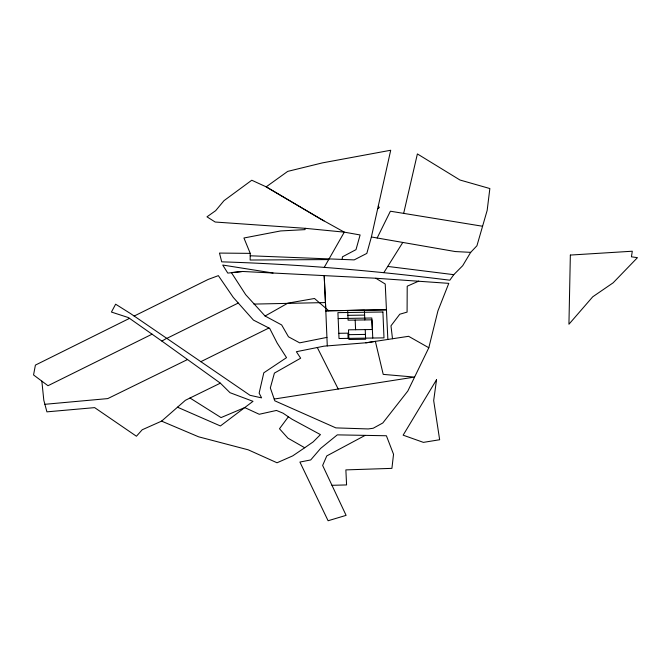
<?xml version="1.0" encoding="UTF-8"?>
<svg xmlns="http://www.w3.org/2000/svg" width="671" height="671" viewBox="0 0 671 671"><rect width="100%" height="100%" fill="white"/><g stroke="black" fill="none" stroke-linecap="round" stroke-linejoin="round"><path stroke-width="1.01" d="M342.151 259.476L342.436 256.825L355.999 249.646L360.109 234.959L344.29 232.149L305.288 228.325L305.011 229.625L280.612 230.941L243.934 237.995L250.241 253.37L250.149 260.029L328.681 259.576M250.208 255.777L354.171 259.895L366.827 253.412L371.399 236.913L390.707 150.254L322.432 162.877L287.7 171.39L266.186 186.848L251.768 180.231L224.005 200.654L215.668 210.669L206.978 216.825L215.173 222.026L305.288 228.325M403.665 213.386L417.387 153.927L459.97 180.013L489.855 188.543L487.171 210.375L476.93 245.762L470.681 252.355L462.688 265.708L453.772 274.674L449.83 280.201C374.108 270.681 298.016 264.156 221.715 261.841L219.476 253.076L250.241 253.37M274.196 399.044L414.477 377.094L383.216 374.376L375.374 341.354L367.071 342.688L323.967 346.169L296.372 351.713L300.667 358.197L274.414 373.101L270.329 387.913L274.816 400.822L335.869 427.888L368.228 428.945L373.193 428.249L382.797 422.982L407.825 391.025L428.811 347.754L437.911 310.925L448.782 283.355L375.81 278.239L242.608 271.47L227.788 273.105L222.73 265.045L273.072 273.022M371.382 236.964L377.152 237.987L390.388 211.214L482.575 226.253M324.286 267.293L344.29 232.149L319.614 218.444L266.186 186.848L324.034 220.902M383.862 272.611L402.801 242.441M288.379 416.775L279.488 428.752L287.926 438.155L304.709 447.75L313.164 441.895L320.444 434.607L291.96 419.199L283.028 413.168L276.452 410.442L259.241 414.267L244.722 407.582L221.044 417.588L189.985 398.012L185.389 400.302L161.602 421.128L142.193 429.775L136.431 436.234L94.645 407.624L46.92 411.851L43.816 400.285L41.845 381.145M377.647 208.849L379.35 207.524L378.251 206.148M304.709 447.75L292.69 455.886L277.039 462.78L248.245 449.83L198.616 436.813L161.417 421.053M134.15 316.058L208.169 279.43L218.36 275.638L233.273 297.404L253.428 320.092L269.683 328.387L277.182 343.082L286.534 357.643L263.804 372.808L259.132 393.147L261.598 397.869L250.015 395.303L130.694 313.676L115.638 304.198L111.428 312.057L128.429 317.593L161.879 341.086L166.584 338.36M242.608 271.47L231.378 272.577L245.678 294.661L265.087 316.024L287.876 303.149L314.498 298.494L328.731 310.782M365.125 435.395L326.777 455.919L322.642 465.448L346.102 515.362L328.094 520.746L299.912 462.059L310.707 459.945L320.621 448.421L337.303 434.867L386.395 435.756L393.541 454.284L391.914 468.366L345.867 469.893L346.58 484.932L331.977 485.301M129.52 318.356L35.404 365.099L33.55 374.955L47.985 385.716L152.099 334.158M166.718 338.444L238.272 303.032M200.78 361.711L268.92 328.002M187.528 359.53L107.779 398.591L44.898 404.303M189.985 398.012L220.365 383.158L230.019 392.703L253.009 401.325L220.415 425.959L177.446 407.18M418.738 281.115L407.213 286.207L407.087 312.107L399.782 314.221L390.975 325.821L392.501 338.754M326.945 337.387L299.66 342.856L288.48 336.8L281.661 324.949L265.087 316.024M365.779 342.806L408.605 336.305L428.811 347.754M253.923 304.089L325.469 302.571L327.28 345.917M325.804 310.824L386.446 309.792L325.821 310.832M338.167 318.574L371.818 317.995L372.774 338.033M347.88 315.345L364.613 315.102M338.788 333.302L347.905 333.168L348.123 338.377M348.702 334.653L365.427 334.418M470.681 252.355L455.29 251.558L377.152 237.987M387.737 266.429L453.772 274.674M343.485 232.074L344.122 232.443M375.81 278.239L385.221 284.009L387.855 339.459M161.879 341.086L220.365 383.158M317.299 347.511L338.201 389.029M325.469 302.571L324.194 275.613L325.712 308.174M364.814 319.933L364.403 310.279L347.679 310.514L348.09 320.168L371.91 319.832L372.321 329.495L348.492 329.83L348.903 339.484L365.628 339.249L365.225 329.595M355.185 320.067L355.588 329.729M570.35 255.064L568.933 324.244L592.728 296.808L613.143 282.81L637.45 257.656L631.436 256.817L632.3 251.222L570.35 255.064M436.527 379.744L433.676 400.545L439.648 439.74L423.409 442.374L403.137 435.169L436.527 379.744M382.906 312.007L337.916 312.636L339.014 338.511L383.997 337.874L382.906 312.007"/></g></svg>
